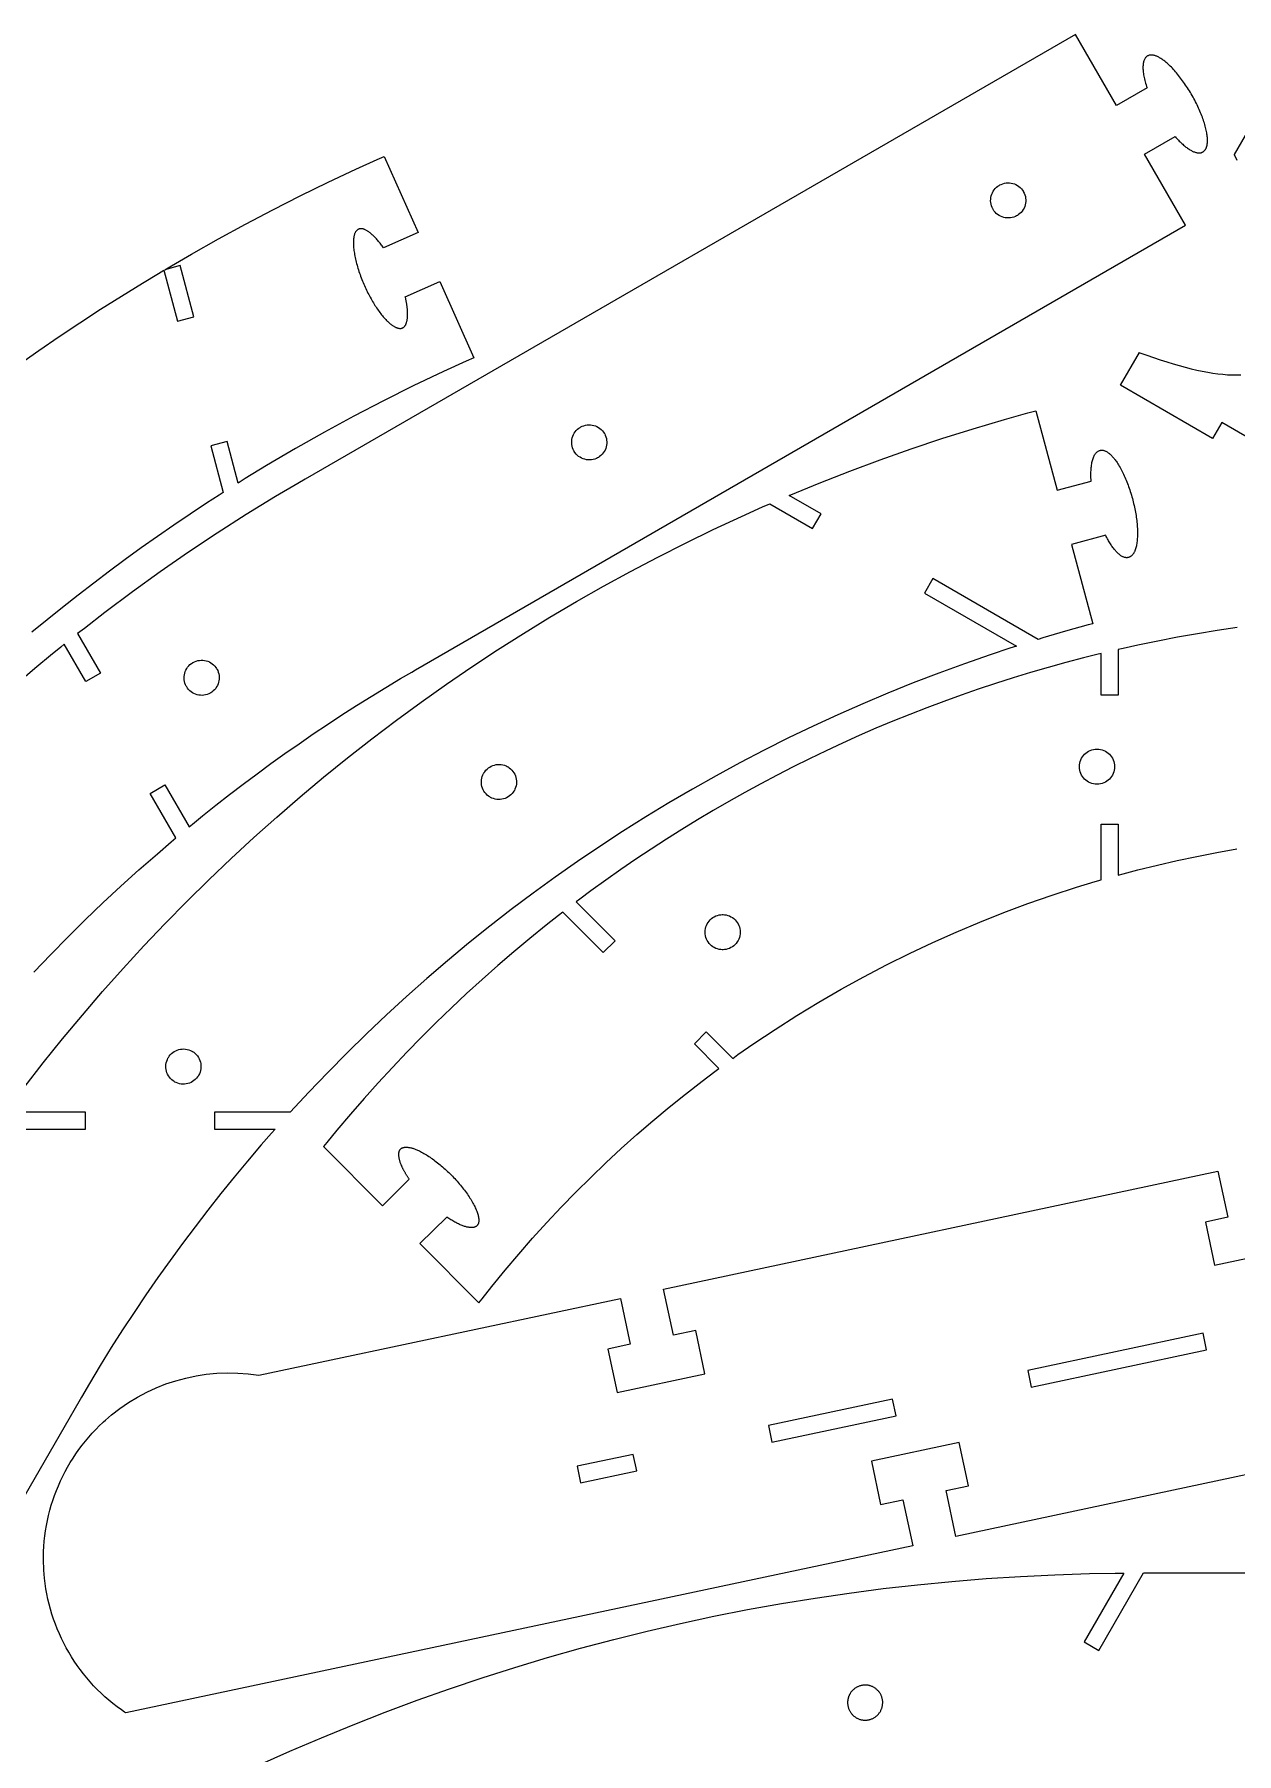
# Model space of a CAD drawing. Extents: x 0 to 319, y 0 to 367.
# Drawn here: x 67.4 to 199.1, y 177.6 to 366 of the extents above; entities that cross this region are included whole.
import ezdxf

# ---------------------------------------------------------------- set-up
doc = ezdxf.new("R2010")
doc.units = 0
doc.layers.get('0').update_dxf_attribs({"linetype": 'CONTINUOUS'})

msp = doc.modelspace()

# ---------------------------------------------------------------- linework, layer by layer
at = {"color": 0}
for points in [[(67.3279, 263.242), (69.1769, 265.179), (71.054, 267.089), (72.959, 268.972), (74.8919, 270.828), (76.8519, 272.656), (78.839, 274.454), (80.8529, 276.224), (82.38, 277.533), (82.894, 277.965), (80.0829, 282.833), (81.685, 283.758), (84.3369, 279.165), (84.701, 279.465), (85.801, 280.358), (87.2781, 281.536), (88.766, 282.699), (90.266, 283.844), (91.7781, 284.976), (93.301, 286.092), (94.836, 287.192), (96.3819, 288.274), (97.939, 289.342), (99.506, 290.393), (101.086, 291.428), (102.675, 292.447), (104.275, 293.45), (105.886, 294.436), (107.506, 295.406), (108.729, 296.122), (109.138, 296.358), (193.542, 345.09), (189.042, 352.883), (192.388, 354.815), (192.481, 354.71), (192.576, 354.606), (192.669, 354.504), (192.763, 354.406), (192.856, 354.311), (192.95, 354.219), (193.042, 354.131), (193.135, 354.044), (193.224, 353.961), (193.317, 353.881), (193.406, 353.804), (193.497, 353.731), (193.586, 353.66), (193.674, 353.593), (193.761, 353.529), (193.847, 353.469), (193.933, 353.412), (194.018, 353.36), (194.101, 353.31), (194.183, 353.263), (194.265, 353.221), (194.346, 353.182), (194.425, 353.147), (194.501, 353.117), (194.578, 353.088), (194.653, 353.065), (194.726, 353.046), (194.799, 353.031), (194.869, 353.019), (194.938, 353.013), (195.006, 353.01), (195.054, 353.01), (195.103, 353.013), (195.149, 353.019), (195.196, 353.028), (195.242, 353.037), (195.285, 353.051), (195.328, 353.067), (195.368, 353.085), (195.408, 353.104), (195.447, 353.126), (195.485, 353.151), (195.519, 353.178), (195.556, 353.207), (195.587, 353.237), (195.621, 353.272), (195.651, 353.307), (195.681, 353.344), (195.708, 353.385), (195.735, 353.426), (195.76, 353.471), (195.783, 353.517), (195.806, 353.563), (195.825, 353.612), (195.844, 353.665), (195.861, 353.719), (195.876, 353.774), (195.89, 353.832), (195.903, 353.89), (195.913, 353.951), (195.922, 354.013), (195.933, 354.117), (195.938, 354.224), (195.942, 354.336), (195.942, 354.451), (195.936, 354.572), (195.928, 354.696), (195.915, 354.824), (195.899, 354.956), (195.881, 355.088), (195.856, 355.228), (195.831, 355.368), (195.8, 355.513), (195.767, 355.66), (195.731, 355.81), (195.69, 355.961), (195.647, 356.115), (195.599, 356.272), (195.55, 356.431), (195.497, 356.592), (195.442, 356.754), (195.381, 356.918), (195.321, 357.085), (195.256, 357.251), (195.188, 357.419), (195.117, 357.588), (195.043, 357.758), (194.967, 357.931), (194.888, 358.101), (194.806, 358.274), (194.721, 358.446), (194.633, 358.618), (194.544, 358.79), (194.453, 358.961), (194.358, 359.131), (194.263, 359.303), (194.165, 359.472), (194.065, 359.64), (193.962, 359.807), (193.861, 359.971), (193.756, 360.135), (193.651, 360.297), (193.544, 360.457), (193.436, 360.612), (193.326, 360.769), (193.217, 360.924), (193.106, 361.074), (192.994, 361.222), (192.883, 361.367), (192.769, 361.51), (192.658, 361.649), (192.544, 361.783), (192.431, 361.917), (192.318, 362.044), (192.206, 362.169), (192.093, 362.29), (191.981, 362.408), (191.868, 362.521), (191.756, 362.629), (191.644, 362.732), (191.536, 362.832), (191.426, 362.926), (191.342, 362.996), (191.256, 363.063), (191.174, 363.128), (191.092, 363.19), (191.01, 363.249), (190.928, 363.303), (190.847, 363.356), (190.768, 363.404), (190.688, 363.45), (190.611, 363.493), (190.535, 363.531), (190.46, 363.568), (190.385, 363.601), (190.313, 363.631), (190.24, 363.656), (190.169, 363.679), (190.099, 363.699), (190.031, 363.713), (189.965, 363.726), (189.899, 363.735), (189.836, 363.737), (189.774, 363.74), (189.712, 363.737), (189.653, 363.732), (189.596, 363.722), (189.54, 363.71), (189.486, 363.692), (189.433, 363.671), (189.383, 363.646), (189.335, 363.617), (189.274, 363.572), (189.217, 363.522), (189.163, 363.465), (189.117, 363.404), (189.072, 363.335), (189.033, 363.261), (188.997, 363.182), (188.967, 363.097), (188.94, 363.006), (188.918, 362.911), (188.899, 362.811), (188.886, 362.706), (188.876, 362.596), (188.869, 362.482), (188.868, 362.362), (188.869, 362.24), (188.876, 362.112), (188.888, 361.982), (188.901, 361.846), (188.919, 361.707), (188.942, 361.565), (188.968, 361.418), (188.999, 361.269), (189.031, 361.117), (189.069, 360.961), (189.111, 360.803), (189.156, 360.642), (189.204, 360.476), (189.256, 360.311), (189.313, 360.142), (189.313, 360.142), (185.967, 358.21), (181.467, 366.004), (97.0631, 317.274), (96.246, 316.801), (93.8119, 315.357), (90.5969, 313.381), (87.42, 311.349), (84.28, 309.258), (81.179, 307.111), (78.1169, 304.908), (75.095, 302.649), (72.855, 300.919), (72.115, 300.335), (74.61, 296.013), (73.0079, 295.088), (70.6529, 299.167), (70.2729, 298.861), (69.141, 297.936), (67.6419, 296.693), (66.155, 295.435)], [(199.203, 352.194), (198.913, 352.804), (198.913, 352.806), (198.911, 352.807), (198.911, 352.81), (198.91, 352.811), (198.91, 352.811), (198.908, 352.813), (198.908, 352.815), (198.907, 352.817), (198.907, 352.818), (198.906, 352.818), (198.906, 352.822), (198.904, 352.822), (198.904, 352.824), (198.903, 352.825), (198.903, 352.828), (198.901, 352.829), (198.901, 352.829), (198.9, 352.831), (198.9, 352.833), (198.899, 352.835), (198.899, 352.836), (198.897, 352.836), (198.897, 352.838), (198.896, 352.839), (198.896, 352.84), (201.453, 357.269)], [(65.6521, 329.81), (67.869, 331.365), (70.1049, 332.894), (72.359, 334.399), (74.6317, 335.876), (76.9224, 337.329), (79.2311, 338.756), (80.974, 339.808), (81.5575, 340.154), (83.0483, 334.579), (84.836, 335.06), (83.3363, 340.668), (81.6681, 340.219), (82.3958, 340.651), (84.5917, 341.925), (87.5394, 343.586), (90.511, 345.206), (93.5053, 346.781), (96.5224, 348.311), (99.5617, 349.799), (102.623, 351.24), (104.932, 352.294), (105.705, 352.639), (109.427, 344.279), (105.647, 342.597), (105.569, 342.708), (105.491, 342.818), (105.412, 342.924), (105.334, 343.028), (105.255, 343.129), (105.177, 343.228), (105.098, 343.324), (105.02, 343.417), (104.942, 343.507), (104.864, 343.594), (104.786, 343.678), (104.709, 343.76), (104.633, 343.839), (104.556, 343.914), (104.481, 343.986), (104.405, 344.056), (104.331, 344.121), (104.257, 344.183), (104.184, 344.243), (104.112, 344.3), (104.041, 344.353), (103.971, 344.401), (103.902, 344.447), (103.834, 344.489), (103.767, 344.528), (103.701, 344.563), (103.637, 344.594), (103.574, 344.622), (103.512, 344.646), (103.451, 344.665), (103.394, 344.682), (103.337, 344.694), (103.282, 344.704), (103.229, 344.71), (103.177, 344.713), (103.127, 344.713), (103.078, 344.708), (103.03, 344.701), (102.984, 344.692), (102.939, 344.678), (102.896, 344.661), (102.855, 344.64), (102.815, 344.617), (102.776, 344.59), (102.74, 344.56), (102.704, 344.526), (102.67, 344.489), (102.638, 344.45), (102.608, 344.406), (102.578, 344.36), (102.551, 344.31), (102.525, 344.257), (102.501, 344.2), (102.478, 344.14), (102.457, 344.076), (102.437, 344.011), (102.42, 343.942), (102.403, 343.868), (102.389, 343.793), (102.376, 343.713), (102.362, 343.608), (102.352, 343.499), (102.345, 343.385), (102.341, 343.265), (102.34, 343.143), (102.343, 343.015), (102.348, 342.885), (102.357, 342.749), (102.368, 342.611), (102.383, 342.468), (102.4, 342.322), (102.421, 342.174), (102.444, 342.022), (102.471, 341.868), (102.5, 341.71), (102.532, 341.55), (102.567, 341.389), (102.605, 341.224), (102.646, 341.058), (102.689, 340.89), (102.735, 340.721), (102.784, 340.549), (102.835, 340.376), (102.889, 340.203), (102.945, 340.028), (103.004, 339.853), (103.066, 339.676), (103.13, 339.499), (103.197, 339.322), (103.266, 339.144), (103.337, 338.968), (103.406, 338.801), (103.477, 338.636), (103.549, 338.472), (103.624, 338.308), (103.7, 338.146), (103.777, 337.983), (103.856, 337.822), (103.936, 337.664), (104.017, 337.506), (104.1, 337.349), (104.184, 337.194), (104.269, 337.042), (104.354, 336.89), (104.441, 336.742), (104.528, 336.596), (104.617, 336.451), (104.705, 336.31), (104.795, 336.171), (104.885, 336.035), (104.975, 335.901), (105.065, 335.771), (105.156, 335.644), (105.247, 335.521), (105.338, 335.4), (105.429, 335.283), (105.52, 335.171), (105.611, 335.061), (105.702, 334.956), (105.792, 334.854), (105.882, 334.758), (105.971, 334.665), (106.04, 334.596), (106.109, 334.529), (106.178, 334.465), (106.245, 334.406), (106.313, 334.347), (106.379, 334.292), (106.445, 334.239), (106.51, 334.19), (106.575, 334.143), (106.638, 334.099), (106.701, 334.058), (106.763, 334.019), (106.824, 333.985), (106.884, 333.951), (106.944, 333.922), (107.002, 333.896), (107.059, 333.871), (107.115, 333.85), (107.17, 333.832), (107.224, 333.817), (107.276, 333.804), (107.327, 333.794), (107.378, 333.787), (107.426, 333.783), (107.474, 333.782), (107.52, 333.783), (107.564, 333.789), (107.607, 333.796), (107.649, 333.807), (107.689, 333.819), (107.727, 333.836), (107.763, 333.854), (107.799, 333.876), (107.834, 333.9), (107.867, 333.928), (107.9, 333.957), (107.931, 333.989), (107.961, 334.025), (107.99, 334.063), (108.017, 334.104), (108.044, 334.147), (108.069, 334.193), (108.093, 334.242), (108.116, 334.293), (108.137, 334.347), (108.157, 334.403), (108.175, 334.463), (108.193, 334.524), (108.209, 334.588), (108.223, 334.654), (108.236, 334.724), (108.247, 334.794), (108.257, 334.868), (108.266, 334.944), (108.273, 335.024), (108.278, 335.106), (108.282, 335.189), (108.284, 335.274), (108.285, 335.362), (108.284, 335.453), (108.282, 335.506), (108.281, 335.557), (108.278, 335.611), (108.275, 335.665), (108.272, 335.719), (108.268, 335.775), (108.264, 335.831), (108.259, 335.886), (108.254, 335.943), (108.248, 336.001), (108.241, 336.06), (108.234, 336.118), (108.227, 336.176), (108.219, 336.236), (108.211, 336.297), (108.202, 336.357), (108.192, 336.418), (108.183, 336.481), (108.172, 336.542), (108.161, 336.604), (108.15, 336.668), (108.138, 336.731), (108.126, 336.794), (108.113, 336.86), (108.1, 336.924), (108.086, 336.989), (108.072, 337.054), (108.057, 337.119), (108.042, 337.186), (108.027, 337.253), (108.027, 337.253), (111.806, 338.936), (115.528, 330.576), (114.692, 330.204), (112.197, 329.06), (108.894, 327.485), (105.62, 325.853), (102.376, 324.164), (99.1615, 322.417), (95.9783, 320.614), (92.8267, 318.756), (90.4831, 317.326), (89.7076, 316.84), (88.4931, 321.383), (86.7053, 320.903), (88.0688, 315.804), (87.6118, 315.513), (86.2476, 314.628), (84.4397, 313.432), (82.6451, 312.218), (80.8636, 310.986), (79.0958, 309.736), (77.3415, 308.468), (75.6013, 307.182), (73.8747, 305.878), (72.1621, 304.557), (70.4638, 303.218), (68.7797, 301.861), (67.11, 300.487)], [(210.365, 316.036), (197.506, 323.461), (196.506, 321.729), (186.404, 327.561), (188.474, 331.144), (188.533, 331.122), (189.292, 330.847), (190.035, 330.588), (190.761, 330.343), (191.471, 330.115), (192.164, 329.904), (192.84, 329.71), (193.5, 329.531), (194.142, 329.369), (194.767, 329.224), (195.375, 329.096), (195.964, 328.985), (196.536, 328.89), (197.092, 328.814), (197.628, 328.756), (198.146, 328.714), (198.646, 328.69), (199.128, 328.683), (199.59, 328.694)], [(66.2451, 250.608), (68.3333, 253.289), (70.4631, 255.933), (72.634, 258.539), (74.8457, 261.108), (77.0972, 263.638), (79.3885, 266.129), (81.7188, 268.581), (84.0875, 270.993), (86.4942, 273.365), (88.9382, 275.697), (91.4193, 277.989), (93.9367, 280.237), (96.4899, 282.446), (99.0783, 284.611), (101.702, 286.735), (104.359, 288.814), (107.05, 290.851), (109.775, 292.843), (112.532, 294.792), (115.321, 296.696), (118.142, 298.554), (120.994, 300.367), (123.876, 302.135), (126.789, 303.854), (129.731, 305.528), (132.702, 307.154), (135.701, 308.735), (138.728, 310.264), (141.782, 311.746), (144.864, 313.179), (147.192, 314.224), (147.971, 314.563), (152.661, 311.856), (153.586, 313.457), (150.094, 315.474), (150.918, 315.821), (153.401, 316.836), (156.731, 318.142), (160.081, 319.389), (163.453, 320.579), (166.844, 321.71), (170.256, 322.782), (173.685, 323.796), (176.268, 324.519), (177.132, 324.75), (179.461, 316.057), (183.193, 317.057), (183.182, 317.235), (183.175, 317.41), (183.171, 317.579), (183.168, 317.747), (183.171, 317.911), (183.174, 318.071), (183.182, 318.228), (183.19, 318.379), (183.203, 318.528), (183.218, 318.671), (183.236, 318.81), (183.257, 318.944), (183.282, 319.074), (183.308, 319.199), (183.339, 319.318), (183.371, 319.432), (183.407, 319.542), (183.443, 319.644), (183.485, 319.742), (183.528, 319.835), (183.574, 319.921), (183.624, 320.003), (183.675, 320.075), (183.729, 320.143), (183.786, 320.204), (183.846, 320.26), (183.91, 320.306), (183.975, 320.347), (184.042, 320.381), (184.114, 320.41), (184.167, 320.424), (184.222, 320.435), (184.278, 320.442), (184.335, 320.444), (184.393, 320.443), (184.45, 320.438), (184.51, 320.428), (184.568, 320.414), (184.628, 320.396), (184.689, 320.375), (184.75, 320.35), (184.811, 320.321), (184.872, 320.289), (184.935, 320.253), (184.997, 320.213), (185.06, 320.168), (185.124, 320.121), (185.189, 320.069), (185.25, 320.015), (185.314, 319.96), (185.378, 319.896), (185.442, 319.832), (185.507, 319.764), (185.571, 319.693), (185.635, 319.618), (185.699, 319.542), (185.764, 319.46), (185.828, 319.378), (185.892, 319.289), (185.954, 319.199), (186.036, 319.079), (186.117, 318.956), (186.197, 318.828), (186.276, 318.693), (186.356, 318.556), (186.433, 318.412), (186.511, 318.267), (186.589, 318.117), (186.664, 317.964), (186.739, 317.807), (186.814, 317.646), (186.886, 317.485), (186.958, 317.317), (187.029, 317.147), (187.099, 316.975), (187.165, 316.803), (187.232, 316.625), (187.297, 316.446), (187.361, 316.265), (187.424, 316.085), (187.483, 315.9), (187.542, 315.717), (187.599, 315.529), (187.653, 315.342), (187.707, 315.154), (187.757, 314.967), (187.807, 314.776), (187.851, 314.586), (187.896, 314.397), (187.939, 314.207), (187.976, 314.018), (188.014, 313.831), (188.049, 313.643), (188.082, 313.457), (188.11, 313.272), (188.139, 313.089), (188.164, 312.907), (188.185, 312.728), (188.204, 312.549), (188.221, 312.372), (188.236, 312.199), (188.247, 312.028), (188.257, 311.86), (188.264, 311.692), (188.268, 311.529), (188.271, 311.368), (188.271, 311.211), (188.267, 311.057), (188.261, 310.906), (188.253, 310.76), (188.242, 310.617), (188.228, 310.476), (188.214, 310.342), (188.193, 310.211), (188.172, 310.085), (188.149, 309.963), (188.122, 309.846), (188.093, 309.735), (188.061, 309.626), (188.028, 309.524), (187.99, 309.428), (187.965, 309.369), (187.94, 309.313), (187.914, 309.26), (187.885, 309.207), (187.857, 309.16), (187.825, 309.111), (187.793, 309.067), (187.761, 309.022), (187.728, 308.982), (187.693, 308.944), (187.658, 308.91), (187.622, 308.875), (187.585, 308.843), (187.547, 308.817), (187.508, 308.789), (187.468, 308.764), (187.428, 308.743), (187.386, 308.724), (187.344, 308.707), (187.303, 308.693), (187.258, 308.682), (187.215, 308.672), (187.171, 308.667), (187.125, 308.662), (187.082, 308.661), (187.033, 308.662), (186.989, 308.667), (186.94, 308.672), (186.893, 308.682), (186.844, 308.694), (186.782, 308.714), (186.717, 308.739), (186.651, 308.768), (186.586, 308.803), (186.521, 308.842), (186.453, 308.882), (186.386, 308.928), (186.319, 308.978), (186.253, 309.032), (186.185, 309.092), (186.117, 309.153), (186.05, 309.218), (185.982, 309.287), (185.914, 309.361), (185.846, 309.438), (185.778, 309.518), (185.71, 309.603), (185.642, 309.692), (185.574, 309.781), (185.507, 309.875), (185.439, 309.974), (185.372, 310.074), (185.307, 310.178), (185.239, 310.285), (185.172, 310.394), (185.107, 310.51), (185.042, 310.624), (184.976, 310.743), (184.911, 310.865), (184.847, 310.989), (184.785, 311.117), (181.053, 310.117), (183.382, 301.422), (182.881, 301.289), (180.381, 300.593), (177.892, 299.862), (177.396, 299.711), (165.84, 306.382), (164.915, 304.781), (174.993, 298.963), (174.278, 298.735), (172.139, 298.025), (169.303, 297.042), (166.486, 296.013), (163.69, 294.939), (160.914, 293.821), (158.158, 292.657), (155.424, 291.45), (152.71, 290.2), (150.021, 288.906), (147.351, 287.568), (144.707, 286.188), (142.086, 284.765), (139.489, 283.3), (136.917, 281.794), (134.37, 280.246), (131.849, 278.657), (129.354, 277.026), (126.885, 275.356), (124.444, 273.644), (122.031, 271.893), (119.646, 270.103), (117.289, 268.274), (114.962, 266.406), (112.665, 264.499), (110.398, 262.553), (108.162, 260.569), (105.957, 258.549), (103.784, 256.49), (101.643, 254.394), (99.5344, 252.263), (97.4596, 250.094), (95.924, 248.444), (95.4185, 247.89), (87.1322, 247.89), (87.1322, 246.04), (93.7561, 246.04), (93.3738, 245.608), (92.2374, 244.304), (90.7411, 242.55), (89.2674, 240.778), (87.8164, 238.987), (86.3883, 237.179), (84.9833, 235.353), (83.6014, 233.51), (82.2431, 231.65), (80.9082, 229.772), (79.5969, 227.878), (78.3096, 225.967), (77.0463, 224.04), (75.8071, 222.097), (74.5922, 220.139), (73.4019, 218.164), (72.5246, 216.674), (72.2362, 216.174), (24.0215, 132.664)], [(199.197, 301.014), (197.011, 300.689), (194.831, 300.332), (192.653, 299.944), (190.482, 299.526), (188.315, 299.078), (186.694, 298.722), (186.156, 298.599), (186.156, 293.614), (184.306, 293.614), (184.306, 298.162), (183.818, 298.044), (182.356, 297.676), (180.414, 297.167), (178.479, 296.632), (176.551, 296.074), (174.633, 295.49), (172.724, 294.882), (170.822, 294.251), (168.931, 293.596), (167.047, 292.917), (165.174, 292.213), (163.308, 291.486), (161.454, 290.736), (159.61, 289.963), (157.776, 289.165), (155.951, 288.344), (154.139, 287.501), (152.336, 286.635), (150.546, 285.744), (148.765, 284.833), (146.997, 283.897), (145.242, 282.94), (143.497, 281.96), (141.765, 280.957), (140.044, 279.932), (138.337, 278.885), (136.645, 277.815), (134.962, 276.725), (133.296, 275.611), (131.642, 274.476), (130.001, 273.321), (128.374, 272.142), (127.163, 271.244), (126.763, 270.943), (131.013, 266.692), (129.705, 265.383), (125.278, 269.81), (124.823, 269.458), (123.468, 268.39), (121.682, 266.944), (119.916, 265.472), (118.172, 263.976), (116.449, 262.454), (114.752, 260.908), (113.076, 259.336), (111.423, 257.742), (109.794, 256.122), (108.189, 254.479), (106.608, 252.813), (105.052, 251.122), (103.521, 249.41), (102.012, 247.674), (100.532, 245.915), (99.4356, 244.583), (99.0744, 244.136), (105.513, 237.646), (108.45, 240.56), (108.413, 240.617), (108.374, 240.674), (108.337, 240.729), (108.301, 240.786), (108.264, 240.842), (108.229, 240.897), (108.194, 240.953), (108.16, 241.008), (108.128, 241.064), (108.094, 241.118), (108.063, 241.172), (108.031, 241.228), (107.999, 241.282), (107.968, 241.335), (107.938, 241.389), (107.909, 241.442), (107.882, 241.494), (107.853, 241.547), (107.827, 241.6), (107.799, 241.653), (107.773, 241.704), (107.748, 241.756), (107.723, 241.806), (107.7, 241.857), (107.677, 241.907), (107.655, 241.957), (107.633, 242.006), (107.612, 242.054), (107.592, 242.103), (107.572, 242.151), (107.539, 242.233), (107.509, 242.313), (107.483, 242.392), (107.457, 242.468), (107.433, 242.543), (107.413, 242.617), (107.393, 242.689), (107.377, 242.76), (107.362, 242.828), (107.349, 242.896), (107.338, 242.961), (107.329, 243.025), (107.323, 243.088), (107.319, 243.147), (107.317, 243.206), (107.317, 243.263), (107.317, 243.318), (107.322, 243.371), (107.328, 243.422), (107.334, 243.472), (107.344, 243.519), (107.355, 243.565), (107.369, 243.61), (107.384, 243.651), (107.402, 243.692), (107.422, 243.729), (107.442, 243.765), (107.466, 243.799), (107.489, 243.829), (107.517, 243.86), (107.548, 243.89), (107.582, 243.917), (107.619, 243.943), (107.658, 243.967), (107.7, 243.986), (107.746, 244.006), (107.793, 244.021), (107.843, 244.035), (107.894, 244.046), (107.948, 244.054), (108.005, 244.06), (108.064, 244.064), (108.126, 244.065), (108.189, 244.064), (108.255, 244.061), (108.323, 244.054), (108.393, 244.046), (108.466, 244.035), (108.539, 244.021), (108.616, 244.004), (108.693, 243.985), (108.773, 243.964), (108.854, 243.94), (108.938, 243.914), (109.023, 243.885), (109.111, 243.853), (109.199, 243.818), (109.289, 243.781), (109.382, 243.742), (109.475, 243.699), (109.57, 243.654), (109.693, 243.593), (109.817, 243.528), (109.944, 243.458), (110.073, 243.386), (110.203, 243.31), (110.333, 243.229), (110.467, 243.144), (110.6, 243.058), (110.736, 242.967), (110.872, 242.874), (111.008, 242.776), (111.144, 242.676), (111.282, 242.574), (111.421, 242.468), (111.56, 242.36), (111.698, 242.249), (111.837, 242.135), (111.974, 242.018), (112.113, 241.9), (112.251, 241.781), (112.387, 241.657), (112.523, 241.533), (112.658, 241.407), (112.793, 241.279), (112.927, 241.149), (113.058, 241.018), (113.189, 240.886), (113.319, 240.751), (113.447, 240.617), (113.573, 240.479), (113.701, 240.339), (113.826, 240.197), (113.947, 240.054), (114.068, 239.911), (114.186, 239.768), (114.301, 239.625), (114.413, 239.481), (114.522, 239.338), (114.627, 239.196), (114.732, 239.053), (114.832, 238.911), (114.928, 238.769), (115.022, 238.629), (115.112, 238.49), (115.198, 238.353), (115.282, 238.217), (115.362, 238.081), (115.438, 237.947), (115.508, 237.815), (115.578, 237.686), (115.642, 237.558), (115.702, 237.432), (115.758, 237.31), (115.808, 237.189), (115.857, 237.071), (115.9, 236.956), (115.938, 236.843), (115.972, 236.733), (116.001, 236.628), (116.026, 236.525), (116.041, 236.449), (116.053, 236.375), (116.064, 236.303), (116.072, 236.233), (116.078, 236.167), (116.081, 236.103), (116.082, 236.04), (116.079, 235.981), (116.076, 235.922), (116.068, 235.867), (116.058, 235.814), (116.047, 235.764), (116.032, 235.715), (116.016, 235.669), (115.997, 235.626), (115.974, 235.585), (115.951, 235.546), (115.924, 235.51), (115.896, 235.475), (115.863, 235.443), (115.831, 235.414), (115.793, 235.388), (115.755, 235.362), (115.715, 235.34), (115.671, 235.321), (115.626, 235.303), (115.578, 235.287), (115.527, 235.275), (115.473, 235.265), (115.418, 235.257), (115.358, 235.251), (115.293, 235.249), (115.227, 235.25), (115.158, 235.253), (115.087, 235.26), (115.013, 235.269), (114.938, 235.282), (114.858, 235.297), (114.778, 235.315), (114.694, 235.336), (114.609, 235.36), (114.523, 235.388), (114.432, 235.417), (114.342, 235.449), (114.248, 235.485), (114.155, 235.522), (114.057, 235.564), (113.96, 235.607), (113.861, 235.653), (113.759, 235.701), (113.657, 235.753), (113.552, 235.807), (113.448, 235.864), (113.342, 235.924), (113.234, 235.985), (113.126, 236.049), (113.017, 236.115), (112.907, 236.185), (112.796, 236.257), (112.683, 236.331), (112.57, 236.407), (109.633, 233.493), (116.087, 226.99), (116.439, 227.447), (117.514, 228.806), (118.973, 230.593), (120.462, 232.356), (121.983, 234.09), (123.531, 235.797), (125.108, 237.478), (126.714, 239.131), (128.348, 240.756), (130.012, 242.351), (131.701, 243.918), (133.418, 245.456), (135.162, 246.964), (136.932, 248.442), (138.727, 249.889), (140.55, 251.306), (141.932, 252.349), (142.397, 252.692), (139.71, 255.378), (141.018, 256.686), (143.913, 253.792), (144.487, 254.203), (146.228, 255.41), (148.574, 256.978), (150.951, 258.493), (153.36, 259.958), (155.797, 261.371), (158.264, 262.731), (160.757, 264.039), (163.278, 265.293), (165.824, 266.493), (168.396, 267.64), (170.992, 268.732), (173.611, 269.769), (176.253, 270.75), (178.917, 271.676), (181.601, 272.546), (183.628, 273.164), (184.306, 273.36), (184.306, 279.464), (186.156, 279.464), (186.156, 273.881), (186.692, 274.026), (188.303, 274.449), (190.458, 274.981), (192.621, 275.476), (194.792, 275.935), (196.968, 276.358), (199.151, 276.744)], [(62.846, 246.04), (72.9822, 246.04), (72.9822, 247.89), (64.1992, 247.89)], [(231.539, 214.831), (168.376, 201.404), (167.306, 206.442), (169.751, 206.961), (168.743, 211.706), (159.108, 209.657), (160.117, 204.914), (162.561, 205.433), (163.632, 200.396), (77.3914, 182.065), (77.2701, 182.146), (76.9112, 182.397), (76.4424, 182.742), (75.9847, 183.099), (75.5388, 183.467), (75.1044, 183.849), (74.6819, 184.24), (74.2715, 184.642), (73.8733, 185.056), (73.4876, 185.481), (73.1144, 185.914), (72.7539, 186.357), (72.4064, 186.811), (72.0719, 187.274), (71.7507, 187.744), (71.4429, 188.225), (71.1489, 188.712), (70.8683, 189.21), (70.6019, 189.714), (70.3497, 190.226), (70.1118, 190.744), (69.8882, 191.269), (69.6794, 191.803), (69.4854, 192.342), (69.3062, 192.885), (69.1425, 193.435), (68.9937, 193.992), (68.8608, 194.551), (68.7433, 195.117), (68.6419, 195.686), (68.5565, 196.26), (68.4874, 196.837), (68.4457, 197.274), (68.4346, 197.421), (68.4233, 197.565), (68.3983, 198.003), (68.3788, 198.585), (68.3758, 199.164), (68.3894, 199.743), (68.4194, 200.319), (68.4657, 200.894), (68.5281, 201.465), (68.6062, 202.035), (68.7004, 202.599), (68.8104, 203.161), (68.9358, 203.719), (69.0768, 204.272), (69.2331, 204.821), (69.4046, 205.365), (69.5911, 205.904), (69.7926, 206.438), (70.0092, 206.965), (70.2401, 207.487), (70.4858, 208.001), (70.7463, 208.51), (71.0208, 209.01), (71.3096, 209.504), (71.6124, 209.989), (71.929, 210.467), (72.2599, 210.936), (72.6042, 211.397), (72.9621, 211.849), (73.3333, 212.29), (73.7182, 212.724), (74.1161, 213.146), (74.5272, 213.557), (74.8438, 213.86), (74.9513, 213.958), (75.1656, 214.156), (75.8313, 214.724), (76.7481, 215.432), (77.6992, 216.085), (78.6818, 216.679), (79.6933, 217.217), (80.7311, 217.696), (81.7925, 218.114), (82.875, 218.474), (83.9758, 218.771), (85.0924, 219.007), (86.2219, 219.179), (87.3621, 219.289), (88.5101, 219.335), (89.6633, 219.314), (90.819, 219.229), (91.6869, 219.124), (91.9747, 219.076), (131.598, 227.499), (132.669, 222.461), (130.224, 221.942), (131.232, 217.197), (140.867, 219.246), (139.858, 223.989), (137.412, 223.469), (136.342, 228.507), (197.09, 241.419), (198.161, 236.382), (195.715, 235.862), (196.724, 231.118), (206.358, 233.167)], [(91.93, 176.332), (95.3679, 177.874), (98.8289, 179.357), (102.312, 180.783), (105.815, 182.154), (109.34, 183.467), (112.883, 184.721), (116.446, 185.918), (120.028, 187.057), (123.626, 188.138), (127.242, 189.16), (130.872, 190.124), (134.519, 191.028), (138.18, 191.874), (141.856, 192.658), (145.544, 193.386), (149.244, 194.053), (152.958, 194.661), (156.682, 195.208), (160.415, 195.694), (164.16, 196.122), (167.911, 196.487), (171.672, 196.793), (175.44, 197.038), (179.215, 197.219), (182.996, 197.342), (185.836, 197.394), (186.783, 197.401), (182.414, 189.844), (184.018, 188.919), (188.925, 197.408), (224.897, 197.408)]]:
    msp.add_lwpolyline(points, dxfattribs=at)
for points in [[(175.067, 346.143), (175.024, 346.118), (174.892, 346.053), (174.711, 345.983), (174.528, 345.932), (174.342, 345.899), (174.156, 345.885), (173.969, 345.888), (173.786, 345.911), (173.606, 345.95), (173.429, 346.006), (173.26, 346.079), (173.097, 346.169), (172.943, 346.274), (172.799, 346.394), (172.665, 346.531), (172.544, 346.682), (172.461, 346.806), (172.438, 346.847), (172.413, 346.89), (172.347, 347.024), (172.276, 347.203), (172.224, 347.386), (172.193, 347.572), (172.179, 347.758), (172.183, 347.944), (172.206, 348.128), (172.244, 348.308), (172.301, 348.485), (172.374, 348.654), (172.462, 348.817), (172.568, 348.971), (172.688, 349.115), (172.824, 349.249), (172.976, 349.369), (173.099, 349.453), (173.142, 349.476), (173.185, 349.501), (173.317, 349.567), (173.497, 349.638), (173.681, 349.688), (173.867, 349.721), (174.053, 349.735), (174.237, 349.731), (174.422, 349.708), (174.603, 349.669), (174.778, 349.612), (174.949, 349.54), (175.111, 349.451), (175.265, 349.346), (175.41, 349.225), (175.543, 349.088), (175.663, 348.938), (175.744, 348.815), (175.769, 348.772), (175.796, 348.731), (175.861, 348.597), (175.931, 348.417), (175.981, 348.233), (176.015, 348.049), (176.029, 347.861), (176.025, 347.676), (176.003, 347.492), (175.962, 347.311), (175.906, 347.136), (175.835, 346.965), (175.744, 346.803), (175.64, 346.649), (175.519, 346.504), (175.383, 346.369), (175.231, 346.25), (175.11, 346.168), (175.067, 346.143)], [(129.148, 319.631), (129.105, 319.607), (128.972, 319.542), (128.793, 319.472), (128.609, 319.419), (128.423, 319.388), (128.237, 319.375), (128.051, 319.379), (127.868, 319.4), (127.687, 319.44), (127.511, 319.494), (127.341, 319.569), (127.179, 319.658), (127.023, 319.763), (126.879, 319.885), (126.745, 320.019), (126.625, 320.169), (126.543, 320.294), (126.518, 320.336), (126.494, 320.379), (126.429, 320.513), (126.358, 320.692), (126.306, 320.875), (126.275, 321.061), (126.261, 321.247), (126.265, 321.433), (126.287, 321.617), (126.326, 321.797), (126.381, 321.974), (126.455, 322.143), (126.544, 322.306), (126.65, 322.461), (126.77, 322.606), (126.906, 322.737), (127.058, 322.86), (127.18, 322.942), (127.223, 322.967), (127.265, 322.99), (127.398, 323.056), (127.579, 323.126), (127.762, 323.178), (127.947, 323.21), (128.133, 323.224), (128.319, 323.219), (128.502, 323.197), (128.683, 323.158), (128.859, 323.103), (129.03, 323.029), (129.193, 322.94), (129.347, 322.835), (129.491, 322.713), (129.625, 322.578), (129.745, 322.426), (129.827, 322.304), (129.852, 322.261), (129.877, 322.219), (129.943, 322.086), (130.012, 321.906), (130.063, 321.722), (130.095, 321.537), (130.109, 321.351), (130.105, 321.165), (130.084, 320.982), (130.044, 320.801), (129.988, 320.625), (129.915, 320.454), (129.826, 320.292), (129.72, 320.138), (129.599, 319.993), (129.465, 319.86), (129.313, 319.737), (129.19, 319.656), (129.148, 319.631)], [(86.6719, 293.835), (86.63, 293.81), (86.4969, 293.744), (86.3169, 293.674), (86.1329, 293.624), (85.9479, 293.59), (85.7619, 293.576), (85.576, 293.581), (85.3919, 293.601), (85.2119, 293.642), (85.036, 293.699), (84.866, 293.771), (84.7029, 293.86), (84.5479, 293.965), (84.404, 294.086), (84.271, 294.222), (84.15, 294.374), (84.0669, 294.496), (84.0429, 294.537), (84.0179, 294.581), (83.9529, 294.714), (83.8829, 294.894), (83.831, 295.076), (83.799, 295.263), (83.785, 295.449), (83.789, 295.635), (83.811, 295.819), (83.85, 295.999), (83.9069, 296.175), (83.98, 296.344), (84.0689, 296.508), (84.174, 296.662), (84.295, 296.807), (84.431, 296.94), (84.5819, 297.061), (84.705, 297.143), (84.7469, 297.168), (84.79, 297.193), (84.9229, 297.258), (85.1029, 297.328), (85.286, 297.379), (85.4719, 297.412), (85.6581, 297.426), (85.844, 297.421), (86.0281, 297.4), (86.2081, 297.36), (86.384, 297.304), (86.554, 297.231), (86.7169, 297.142), (86.871, 297.037), (87.016, 296.917), (87.149, 296.781), (87.27, 296.629), (87.3519, 296.506), (87.3769, 296.463), (87.4019, 296.421), (87.4671, 296.287), (87.5369, 296.108), (87.5881, 295.924), (87.621, 295.739), (87.635, 295.553), (87.63, 295.367), (87.609, 295.183), (87.569, 295.003), (87.5129, 294.826), (87.44, 294.657), (87.351, 294.494), (87.246, 294.34), (87.125, 294.194), (86.989, 294.063), (86.8381, 293.942), (86.715, 293.858), (86.6719, 293.835)], [(183.831, 283.835), (183.782, 283.835), (183.633, 283.844), (183.443, 283.874), (183.258, 283.922), (183.082, 283.986), (182.914, 284.068), (182.754, 284.164), (182.607, 284.275), (182.469, 284.399), (182.346, 284.536), (182.235, 284.683), (182.138, 284.843), (182.057, 285.011), (181.992, 285.188), (181.944, 285.372), (181.915, 285.564), (181.906, 285.711), (181.906, 285.81), (181.915, 285.957), (181.944, 286.149), (181.992, 286.332), (182.057, 286.51), (182.138, 286.678), (182.235, 286.836), (182.346, 286.985), (182.469, 287.121), (182.607, 287.246), (182.754, 287.357), (182.914, 287.453), (183.082, 287.533), (183.258, 287.599), (183.443, 287.646), (183.633, 287.675), (183.782, 287.685), (183.881, 287.685), (184.028, 287.675), (184.218, 287.646), (184.403, 287.599), (184.581, 287.533), (184.749, 287.453), (184.907, 287.357), (185.056, 287.246), (185.192, 287.121), (185.317, 286.985), (185.426, 286.836), (185.524, 286.678), (185.604, 286.51), (185.669, 286.332), (185.717, 286.149), (185.746, 285.957), (185.756, 285.81), (185.756, 285.711), (185.746, 285.564), (185.717, 285.372), (185.669, 285.188), (185.604, 285.011), (185.524, 284.843), (185.426, 284.683), (185.317, 284.536), (185.192, 284.399), (185.056, 284.275), (184.907, 284.164), (184.749, 284.068), (184.581, 283.986), (184.403, 283.922), (184.218, 283.874), (184.028, 283.844), (183.881, 283.835), (183.831, 283.835)], [(117.327, 282.417), (117.284, 282.442), (117.161, 282.522), (117.01, 282.643), (116.874, 282.776), (116.754, 282.921), (116.648, 283.075), (116.559, 283.239), (116.486, 283.408), (116.43, 283.585), (116.391, 283.765), (116.369, 283.949), (116.365, 284.135), (116.379, 284.321), (116.411, 284.506), (116.462, 284.692), (116.532, 284.869), (116.598, 285.003), (116.622, 285.046), (116.647, 285.088), (116.729, 285.211), (116.85, 285.361), (116.984, 285.497), (117.128, 285.618), (117.282, 285.724), (117.445, 285.813), (117.615, 285.886), (117.791, 285.942), (117.972, 285.982), (118.155, 286.003), (118.341, 286.007), (118.527, 285.993), (118.713, 285.961), (118.896, 285.91), (119.076, 285.842), (119.209, 285.775), (119.252, 285.75), (119.295, 285.725), (119.417, 285.643), (119.568, 285.522), (119.704, 285.389), (119.825, 285.244), (119.93, 285.092), (120.02, 284.926), (120.093, 284.757), (120.149, 284.581), (120.188, 284.4), (120.21, 284.217), (120.214, 284.031), (120.2, 283.844), (120.168, 283.66), (120.117, 283.476), (120.046, 283.296), (119.981, 283.162), (119.956, 283.121), (119.932, 283.078), (119.85, 282.954), (119.729, 282.804), (119.595, 282.668), (119.451, 282.547), (119.296, 282.442), (119.134, 282.353), (118.964, 282.279), (118.788, 282.224), (118.607, 282.185), (118.423, 282.162), (118.238, 282.158), (118.051, 282.172), (117.866, 282.204), (117.682, 282.256), (117.502, 282.326), (117.37, 282.392), (117.327, 282.417)], [(142.801, 265.7), (142.753, 265.7), (142.604, 265.71), (142.414, 265.739), (142.229, 265.786), (142.051, 265.851), (141.883, 265.932), (141.725, 266.028), (141.576, 266.139), (141.44, 266.264), (141.315, 266.4), (141.206, 266.549), (141.108, 266.707), (141.028, 266.875), (140.962, 267.053), (140.915, 267.236), (140.886, 267.428), (140.876, 267.575), (140.876, 267.674), (140.886, 267.821), (140.915, 268.013), (140.962, 268.197), (141.028, 268.374), (141.108, 268.542), (141.206, 268.701), (141.315, 268.849), (141.44, 268.986), (141.576, 269.11), (141.725, 269.221), (141.883, 269.317), (142.051, 269.399), (142.229, 269.463), (142.414, 269.511), (142.604, 269.54), (142.753, 269.55), (142.85, 269.55), (142.999, 269.54), (143.189, 269.511), (143.374, 269.463), (143.55, 269.399), (143.719, 269.317), (143.878, 269.221), (144.026, 269.11), (144.163, 268.986), (144.286, 268.849), (144.397, 268.701), (144.494, 268.542), (144.575, 268.374), (144.64, 268.197), (144.688, 268.013), (144.717, 267.821), (144.726, 267.674), (144.726, 267.575), (144.717, 267.428), (144.688, 267.236), (144.64, 267.053), (144.575, 266.875), (144.494, 266.707), (144.397, 266.549), (144.286, 266.4), (144.163, 266.264), (144.026, 266.139), (143.878, 266.028), (143.719, 265.932), (143.55, 265.851), (143.374, 265.786), (143.189, 265.739), (142.999, 265.71), (142.85, 265.7), (142.801, 265.7)], [(82.7451, 251.231), (82.7025, 251.256), (82.5796, 251.338), (82.4286, 251.458), (82.2926, 251.592), (82.1718, 251.737), (82.0667, 251.892), (81.9774, 252.054), (81.9046, 252.224), (81.8482, 252.4), (81.809, 252.581), (81.7871, 252.764), (81.7829, 252.95), (81.7968, 253.136), (81.8292, 253.322), (81.8804, 253.506), (81.9507, 253.685), (82.0158, 253.818), (82.0406, 253.861), (82.0653, 253.903), (82.1475, 254.026), (82.2683, 254.176), (82.4017, 254.313), (82.5461, 254.433), (82.7006, 254.539), (82.8633, 254.628), (83.0335, 254.701), (83.2093, 254.757), (83.3899, 254.797), (83.5736, 254.819), (83.7593, 254.824), (83.9456, 254.808), (84.1311, 254.776), (84.3146, 254.725), (84.4947, 254.656), (84.6275, 254.59), (84.6701, 254.565), (84.7128, 254.542), (84.8356, 254.458), (84.9865, 254.338), (85.1225, 254.204), (85.2433, 254.06), (85.3486, 253.906), (85.4378, 253.742), (85.5107, 253.572), (85.5669, 253.396), (85.6062, 253.217), (85.6282, 253.032), (85.6322, 252.846), (85.6183, 252.66), (85.586, 252.475), (85.5349, 252.29), (85.4646, 252.111), (85.3993, 251.978), (85.3747, 251.935), (85.3501, 251.893), (85.2676, 251.769), (85.1468, 251.619), (85.0135, 251.483), (84.869, 251.362), (84.7147, 251.257), (84.5518, 251.168), (84.3818, 251.094), (84.2058, 251.039), (84.0253, 250.999), (83.8415, 250.978), (83.656, 250.974), (83.4697, 250.987), (83.2842, 251.019), (83.1007, 251.071), (82.9206, 251.142), (82.7876, 251.206), (82.7451, 251.231)], [(176.243, 219.59), (176.628, 217.781), (195.836, 221.862), (195.451, 223.672), (176.243, 219.59)], [(147.818, 213.549), (148.203, 211.737), (161.808, 214.631), (161.424, 216.44), (147.818, 213.549)], [(127.236, 207.281), (133.384, 208.587), (132.999, 210.399), (126.851, 209.092), (127.236, 207.281)], [(156.499, 183.199), (156.501, 183.126), (156.506, 183.053), (156.513, 182.981), (156.524, 182.908), (156.536, 182.836), (156.553, 182.764), (156.571, 182.693), (156.593, 182.624), (156.617, 182.554), (156.643, 182.486), (156.672, 182.418), (156.704, 182.351), (156.739, 182.288), (156.775, 182.224), (156.814, 182.161), (156.854, 182.1), (156.897, 182.04), (156.943, 181.983), (156.99, 181.926), (157.039, 181.872), (157.09, 181.819), (157.144, 181.769), (157.199, 181.721), (157.256, 181.675), (157.314, 181.631), (157.375, 181.589), (157.436, 181.549), (157.5, 181.513), (157.564, 181.478), (157.631, 181.446), (157.697, 181.418), (157.767, 181.392), (157.835, 181.368), (157.906, 181.349), (157.976, 181.331), (158.047, 181.315), (158.119, 181.303), (158.192, 181.294), (158.264, 181.288), (158.337, 181.283), (158.411, 181.282), (158.483, 181.283), (158.557, 181.288), (158.629, 181.293), (158.701, 181.303), (158.774, 181.314), (158.846, 181.329), (158.917, 181.346), (158.987, 181.365), (159.057, 181.388), (159.126, 181.413), (159.193, 181.439), (159.26, 181.468), (159.326, 181.5), (159.39, 181.535), (159.453, 181.572), (159.514, 181.611), (159.574, 181.653), (159.632, 181.697), (159.689, 181.744), (159.743, 181.793), (159.793, 181.843), (159.843, 181.894), (159.89, 181.949), (159.935, 182.006), (159.978, 182.063), (160.018, 182.121), (160.057, 182.181), (160.093, 182.243), (160.126, 182.306), (160.158, 182.369), (160.188, 182.436), (160.214, 182.501), (160.239, 182.569), (160.261, 182.638), (160.281, 182.707), (160.299, 182.776), (160.313, 182.846), (160.325, 182.917), (160.335, 182.987), (160.343, 183.058), (160.347, 183.131), (160.349, 183.201), (160.349, 183.274), (160.346, 183.344), (160.339, 183.415), (160.331, 183.487), (160.319, 183.558), (160.306, 183.628), (160.289, 183.697), (160.269, 183.765), (160.246, 183.833), (160.221, 183.901), (160.194, 183.967), (160.164, 184.031), (160.132, 184.093), (160.097, 184.154), (160.06, 184.214), (160.021, 184.274), (159.979, 184.331), (159.936, 184.388), (159.89, 184.442), (159.843, 184.494), (159.794, 184.544), (159.743, 184.594), (159.692, 184.64), (159.638, 184.688), (159.581, 184.731), (159.524, 184.774), (159.465, 184.813), (159.406, 184.85), (159.344, 184.885), (159.282, 184.919), (159.218, 184.95), (159.153, 184.978), (159.087, 185.004), (159.021, 185.028), (158.953, 185.05), (158.885, 185.068), (158.817, 185.083), (158.747, 185.099), (158.676, 185.108), (158.606, 185.115), (158.535, 185.121), (158.464, 185.124), (158.393, 185.124), (158.322, 185.119), (158.251, 185.112), (158.181, 185.106), (158.11, 185.093), (158.04, 185.081), (157.971, 185.063), (157.901, 185.044), (157.833, 185.024), (157.767, 184.999), (157.7, 184.974), (157.635, 184.944), (157.571, 184.914), (157.507, 184.882), (157.444, 184.847), (157.385, 184.808), (157.325, 184.769), (157.267, 184.729), (157.21, 184.685), (157.156, 184.64), (157.103, 184.593), (157.051, 184.543), (157.001, 184.492), (156.954, 184.439), (156.908, 184.383), (156.865, 184.328), (156.825, 184.269), (156.786, 184.21), (156.768, 184.179), (156.75, 184.149), (156.733, 184.118), (156.717, 184.086), (156.7, 184.056), (156.685, 184.024), (156.669, 183.99), (156.656, 183.958), (156.642, 183.926), (156.629, 183.893), (156.617, 183.858), (156.604, 183.826), (156.593, 183.792), (156.583, 183.758), (156.572, 183.724), (156.564, 183.69), (156.554, 183.656), (156.547, 183.621), (156.539, 183.587), (156.532, 183.551), (156.526, 183.517), (156.521, 183.482), (156.515, 183.447), (156.511, 183.413), (156.507, 183.376), (156.504, 183.342), (156.503, 183.306), (156.5, 183.269), (156.5, 183.235), (156.499, 183.199)]]:
    msp.add_lwpolyline(points, close=True, dxfattribs=at)

doc.saveas('drawing.dxf')
